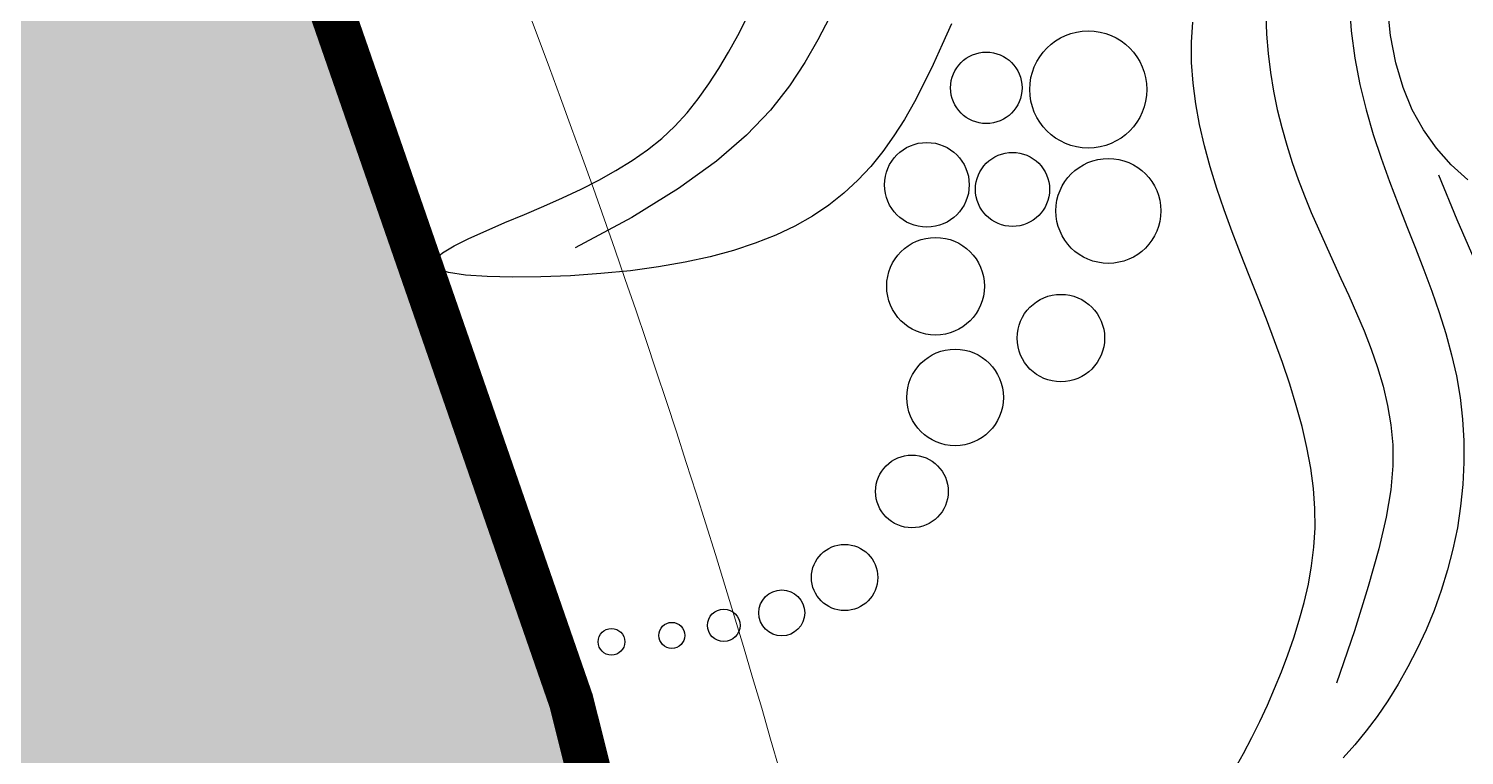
# Model space of a CAD drawing. Header units: millimetres. Extents: x -1030105 to 906887, y -616134 to 1220667.
# Drawn here: x -104047 to -102447, y 538696 to 539505 of the extents above; entities that cross this region are included whole.
import ezdxf

# ---------------------------------------------------------------- set-up
doc = ezdxf.new("R2010")
doc.units = ezdxf.units.MM
doc.header["$MEASUREMENT"] = 0
doc.linetypes.add('DASHED', pattern=[0.75, 0.5, -0.25])
doc.layers.add('A-Furniture', color=143, linetype='Continuous')
doc.layers.add('A-Tree', color=98, linetype='Continuous')
doc.layers.add('A-Wall', color=6, linetype='Continuous', lineweight=9)

# ---------------------------------------------------------------- blocks, each defined once
blk = doc.blocks.new('FUR')
at = {"layer": 'A-Furniture'}
blk.add_spline([(-46363.2046159654, 38182.85801342491), (-48352.45049999998, 38723.47072861483), (-50738.45049999998, 38177.97072861483), (-51361.95049999998, 36516.97072861483), (-50932.45049999998, 34079.47072861483), (-50064.45049999998, 32040.47072861483), (-50421.45049999998, 30984.47072861483), (-51847.95049999998, 29642.97072861483), (-52520.45049999998, 28301.97072861483), (-51538.45049999998, 26725.97072861483), (-50124.45049999998, 25889.47072861483), (-50094.95049999998, 24970.97072861483), (-52639.45049999998, 24598.97072861483), (-55764.95049999998, 24190.97072861483), (-58101.45049999998, 22242.47072861483), (-58906.45049999998, 18981.47072861483), (-56698.45049999998, 16186.47072861483), (-53354.95049999998, 16334.47072861483), (-51777.45049999998, 19442.47072861483), (-50750.45049999998, 19799.47072861483), (-49707.95049999998, 18980.47072861483), (-48063.95049999998, 17525.97072861483), (-44521.95049999998, 19754.47072861483), (-45333.45049999998, 23058.97072861483), (-45063.45049999998, 25559.47072861483), (-44006.95049999998, 26674.97072861483), (-42619.95049999998, 29779.47072861483), (-44288.45049999998, 31022.47072861483), (-44768.45049999998, 31763.97072861483), (-44666.95049999998, 32855.97072861483), (-43949.45049999998, 34829.47072861483), (-44667.45049999998, 36917.97072861483), (-46363.20461596519, 38182.85801342502)], degree=3, dxfattribs=at)
blk = doc.blocks.new('CAY8')
at = {"color": 0, "linetype": 'ByBlock'}
for p, q in [((512.7601489992176, 115.9315584857559), (504.7824021252618, 111.9810185461702)), ((448.134710399574, 108.4546088951483), (436.7668489099979, 111.6315829497125)), ((458.9185650939053, 106.4215029772186), (448.134710399574, 108.4546088951483)), ((496.4855658846882, 108.9183342711131), (487.8102021691684, 106.7872731189218)), ((504.7824021252618, 111.9810185461702), (496.4855658846882, 108.9183342711131)), ((469.0861398816141, 105.495090013801), (458.9185650939053, 106.4215029772186)), ((478.6968728704396, 105.6316025468859), (469.0861398816141, 105.495090013801)), ((487.8102021691684, 106.7872731189218), (478.6968728704396, 105.6316025468859)), ((506.5968319542317, 105.7868754246101), (525.7875278233714, 106.0057130281293)), ((525.7875278233714, 106.0057130281293), (542.6976775248131, 106.6372158514368)), ((429.9166363677232, 98.00899695863518), (440.6601012507908, 94.58239201935248)), ((440.6601012507908, 94.58239201935248), (451.2844114138661, 91.9407090769837)), ((451.2844114138661, 91.9407090769837), (461.7366636987081, 89.95553905538145)), ((461.7366636987081, 89.95553905538145), (472.0199863781327, 88.53309439447366)), ((472.0199863781327, 88.53309439447366), (482.1375077257417, 87.57958753353341)), ((482.1375077257417, 87.57958753353341), (492.0923560155297, 87.00123091301248)), ((492.0923560155297, 87.00123091301248), (501.8876595198544, 86.70423697283877)), ((501.8876595198544, 86.70423697283877), (511.5265465127104, 86.59481815261279)), ((511.5265465127104, 86.59481815261279), (521.012145267372, 86.5791868928518)), ((521.012145267372, 86.5791868928518), (530.3481054702952, 86.56876605283651)), ((530.3481054702952, 86.56876605283651), (539.5401624579117, 86.49582017246757)), ((539.5401624579117, 86.49582017246757), (548.5945729805553, 86.29782421243908)), ((548.5945729805553, 86.29782421243908), (557.5175937874465, 85.91225313206996)), ((557.5175937874465, 85.91225313206996), (566.3154816289189, 85.27658189172689)), ((566.3154816289189, 85.27658189172689), (574.9944932542585, 84.32828545105622)), ((574.9944932542585, 84.32828545105622), (583.560885413799, 83.00483876996623)), ((583.560885413799, 83.00483876996623), (592.020914856761, 81.24371680849617)), ((592.020914856761, 81.24371680849617), (600.3756244344568, 78.99698369736325)), ((600.3756244344568, 78.99698369736325), (608.6052014014585, 76.27506025281218)), ((608.6052014014585, 76.27506025281218), (616.6846191144305, 73.10295646097984)), ((616.6846191144305, 73.10295646097984), (624.5888509292508, 69.5056823083305)), ((624.5888509292508, 69.5056823083305), (632.2928702020599, 65.50824778145943)), ((422.1982963301289, 65.43425576060145), (429.4607008244657, 62.81133073821002)), ((429.4607008244657, 62.81133073821002), (436.791928449953, 60.55105074160565)), ((632.2928702020599, 65.50824778145943), (639.7716502886051, 61.13566286689638)), ((436.791928449953, 60.55105074160565), (444.163824289195, 58.63465831797112)), ((444.163824289195, 58.63465831797112), (451.5482334250573, 57.04339601429274)), ((639.7716502886051, 61.13566286689638), (647.0001645456814, 56.41293755117113)), ((451.5482334250573, 57.04339601429274), (458.9170009403406, 55.75850637755684)), ((458.9170009403406, 55.75850637755684), (466.2419719171903, 54.76123195429136)), ((466.2419719171903, 54.76123195429136), (473.4949914392582, 54.03281529174455)), ((473.4949914392582, 54.03281529174455), (480.6578109397615, 53.55241474976538)), ((480.6578109397615, 53.55241474976538), (487.7518072587573, 53.29085193978426)), ((487.7518072587573, 53.29085193978426), (494.8082635864575, 53.21686428701105)), ((494.8082635864575, 53.21686428701105), (501.8584631135982, 53.29918921586977)), ((501.8584631135982, 53.29918921586977), (508.9336890305221, 53.50656415098092)), ((508.9336890305221, 53.50656415098092), (516.0652245287511, 53.80772651761981)), ((516.0652245287511, 53.80772651761981), (523.2843527981695, 54.17141374007952)), ((523.2843527981695, 54.17141374007952), (530.6223570299717, 54.56636324311148)), ((530.6223570299717, 54.56636324311148), (538.1000926924189, 54.95453892412661)), ((538.1000926924189, 54.95453892412661), (545.6967043680652, 55.27081057123905)), ((545.6967043680652, 55.27081057123905), (553.380908916728, 55.44327444627015)), ((553.380908916728, 55.44327444627015), (561.1214231981594, 55.40002680946964)), ((561.1214231981594, 55.40002680946964), (568.8869640731591, 55.06916392200401)), ((568.8869640731591, 55.06916392200401), (576.6462484009553, 54.37878204497429)), ((576.6462484009553, 54.37878204497429), (584.3679930420203, 53.25697743987439)), ((584.3679930420203, 53.25697743987439), (592.020914856761, 51.63184636701953)), ((592.020914856761, 51.63184636701953), (599.6373399369932, 49.39605422449131)), ((647.0001645456814, 56.41293755117113), (653.9533863285778, 51.36508182120633)), ((653.9533863285778, 51.36508182120633), (660.6083745520609, 46.02023193248351)), ((599.6373399369932, 49.39605422449131), (607.5040313038353, 46.30054295619811)), ((607.5040313038353, 46.30054295619811), (615.9713612101423, 42.06082364263602)), ((660.6083745520609, 46.02023193248351), (666.9505303616697, 40.41902922185727)), ((615.9713612101423, 42.06082364263602), (625.3897019096203, 36.39240736475949)), ((666.9505303616697, 40.41902922185727), (672.9673404604564, 34.60524129336591)), ((421.4897308444288, 33.88307207213256), (414.2466177419283, 37.29589706149454)), ((625.3897019096203, 36.39240736475949), (636.1094256544038, 29.01080520345749)), ((672.9673404604564, 34.60524129336591), (678.646291551735, 28.62263575360157)), ((429.0081363704248, 30.95794259401919), (421.4897308444288, 33.88307207213256)), ((436.7893209720878, 28.48924601516956), (429.0081363704248, 30.95794259401919)), ((636.1094256544038, 29.01080520345749), (648.480904698461, 19.63152823850578)), ((678.646291551735, 28.62263575360157), (683.9748703394089, 22.51498020712643)), ((444.82077130172, 26.44571972372978), (436.7893209720878, 28.48924601516956)), ((453.089974012737, 24.79610110699468), (444.82077130172, 26.44571972372978)), ((461.5844157569827, 23.50912755311037), (453.089974012737, 24.79610110699468)), ((470.2915831880036, 22.553536450092), (461.5844157569827, 23.50912755311037)), ((479.1947918843962, 21.89389687893163), (470.2915831880036, 22.553536450092)), ((488.2606731315045, 21.4781046956723), (479.1947918843962, 21.89389687893163)), ((497.4516871415562, 21.24988744776238), (488.2606731315045, 21.4781046956723)), ((506.7302941261241, 21.15297268487666), (497.4516871415562, 21.24988744776238)), ((516.0589542971084, 21.13108795518383), (506.7302941261241, 21.15297268487666)), ((525.4001278657543, 21.12796080750741), (516.0589542971084, 21.13108795518383)), ((534.716275044224, 21.08731879047446), (525.4001278657543, 21.12796080750741)), ((543.9698560446795, 20.95288945251559), (534.716275044224, 21.08731879047446)), ((553.1243738276553, 20.67152656995495), (543.9698560446795, 20.95288945251559)), ((562.1475023521507, 20.20258882486269), (553.1243738276553, 20.67152656995495)), ((571.0079583255374, 19.50856112694055), (562.1475023521507, 20.20258882486269)), ((579.6744584563003, 18.5519283862177), (571.0079583255374, 19.50856112694055)), ((588.115719451549, 17.29517551206845), (579.6744584563003, 18.5519283862177)), ((596.3004580194411, 15.70078741419456), (588.115719451549, 17.29517551206845)), ((648.480904698461, 19.63152823850578), (662.8545112940574, 7.970087551513643)), ((683.9748703394089, 22.51498020712643), (688.9405635263993, 16.32604225968134)), ((604.1973908680684, 13.73124900269067), (596.3004580194411, 15.70078741419456)), ((611.7752347048681, 11.34904518647272), (604.1973908680684, 13.73124900269067)), ((688.9405635263993, 16.32604225968134), (693.5308578166096, 10.09958951661429)), ((619.012091218452, 8.53020798578109), (611.7752347048681, 11.34904518647272)), ((625.9236020216067, 5.304957859016213), (619.012091218452, 8.53020798578109)), ((662.8545112940574, 7.970087551513643), (679.580617695161, -6.258005777743165)), ((693.5308578166096, 10.09958951661429), (697.7332399130264, 3.879389582880322)), ((632.5347937070492, 1.717062374593297), (625.9236020216067, 5.304957859016213)), ((638.8706928684132, -2.189710898941485), (632.5347937070492, 1.717062374593297)), ((697.7332399130264, 3.879389582880322), (701.543538717453, -2.305379137169439)), ((644.9563260979576, -6.371594392976476), (638.8706928684132, -2.189710898941485)), ((701.543538717453, -2.305379137169439), (704.990951921196, -8.483895047493206)), ((650.8167199897744, -10.78482053876905), (644.9563260979576, -6.371594392976476)), ((656.4769011361877, -15.38562176764208), (650.8167199897744, -10.78482053876905)), ((704.990951921196, -8.483895047493206), (708.1130194145098, -14.69992575343895)), ((661.961896130766, -20.13023051157325), (656.4769011361877, -15.38562176764208)), ((667.2936032423986, -24.98321588220097), (661.961896130766, -20.13023051157325)), ((672.4814074436163, -29.94249371399746), (667.2936032423986, -24.98321588220097)), ((677.5315653824018, -35.01431652247084), (672.4814074436163, -29.94249371399746)), ((682.4503337074584, -40.20493682214692), (677.5315653824018, -35.01431652247084)), ((687.2439690670308, -45.52060712820639), (682.4503337074584, -40.20493682214692)), ((691.9187281089708, -50.967579955568), (687.2439690670308, -45.52060712820639)), ((696.480867482047, -56.55210781980531), (691.9187281089708, -50.967579955568)), ((379.561845219594, -52.14305514356784), (385.840913158785, -58.55604081966703)), ((385.840913158785, -58.55604081966703), (391.8791001388181, -64.83147136727894)), ((391.8791001388181, -64.83147136727894), (397.6232246499076, -71.0318717707687)), ((397.6232246499076, -71.0318717707687), (403.0201051812201, -77.21976701554922)), ((403.0201051812201, -77.21976701554922), (408.0222954833753, -83.45351376403232)), ((408.0222954833753, -83.45351376403232), (412.6052903506443, -89.77479539212618)), ((412.6052903506443, -89.77479539212618), (416.7503198381619, -96.22112695241049)), ((359.4279510451615, -96.29876317023263), (365.9140097651853, -103.8971190093926)), ((416.7503198381619, -96.22112695241049), (420.43861400067, -102.830023499233)), ((365.9140097651853, -103.8971190093926), (372.4110176195554, -112.009743078901)), ((420.43861400067, -102.830023499233), (423.6514028940237, -109.6390000860247)), ((372.4110176195554, -112.009743078901), (378.7985341290205, -121.0790000548059)), ((423.6514028940237, -109.6390000860247), (426.3699165729649, -116.6855717658891)), ((426.3699165729649, -116.6855717658891), (428.575385092694, -124.0072535926502)), ((378.7985341290205, -121.0790000548059), (384.9420413554344, -131.6113427910295)), ((428.575385092694, -124.0072535926502), (430.2490385082147, -131.6415606193459)), ((352.5936055708607, -132.8003590267017), (347.4944372204209, -126.8396384863572)), ((357.4550212870181, -138.7110596303955), (352.5936055708607, -132.8003590267017)), ((384.9420413554344, -131.6113427910295), (390.7070213606512, -144.1132241417563)), ((430.2490385082147, -131.6415606193459), (431.3752351990788, -139.6228816485291)), ((362.0411444782458, -144.6217603078239), (357.4550212870181, -138.7110596303955)), ((431.3752351990788, -139.6228816485291), (431.9508468413278, -147.9731004767509)), ((366.3144352551408, -150.5824810691756), (362.0411444782458, -144.6217603078239)), ((390.7070213606512, -144.1132241417563), (395.9589562065903, -159.0910969608431)), ((431.9508468413278, -147.9731004767509), (431.9758734344377, -156.7109746490296)), ((370.237353728824, -156.6432419239845), (366.3144352551408, -150.5824810691756)), ((373.7723600083209, -162.8540628821775), (370.237353728824, -156.6432419239845)), ((395.9589562065903, -159.0910969608431), (400.5633279555641, -177.0514141016229)), ((431.9758734344377, -156.7109746490296), (431.4503149786051, -165.8552617106452)), ((376.8819142050797, -169.2649639540086), (373.7723600083209, -162.8540628821775)), ((379.5284764288463, -175.925965149012), (376.8819142050797, -169.2649639540086)), ((431.4503149786051, -165.8552617106452), (430.3741714736989, -175.4247192066814)), ((381.6901484105347, -182.8745814775957), (379.5284764288463, -175.925965149012)), ((430.3741714736989, -175.4247192066814), (428.7474429201775, -185.4381046818944)), ((400.5633279555641, -177.0514141016229), (404.3856186690336, -198.5006284188039)), ((383.407598364096, -190.0983079535345), (381.6901484105347, -182.8745814775957)), ((428.7474429201775, -185.4381046818944), (426.5701293179754, -195.9141756822191)), ((384.7371361242567, -197.5721345893817), (383.407598364096, -190.0983079535345)), ((385.7350715252851, -205.2710513987386), (384.7371361242567, -197.5721345893817)), ((404.3856186690336, -198.5006284188039), (407.291310408853, -223.9451927653918)), ((426.5701293179754, -195.9141756822191), (423.8422306667653, -206.8716897524773)), ((386.4577144018422, -213.1700483954028), (385.7350715252851, -205.2710513987386)), ((423.8422306667653, -206.8716897524773), (420.5887735597225, -218.2585427049034)), ((386.961374588851, -221.2441155928445), (386.4577144018422, -213.1700483954028)), ((387.3023619202522, -229.4682430042067), (386.961374588851, -221.2441155928445)), ((420.5887735597225, -218.2585427049034), (416.9348909622659, -229.739183419877)), ((387.5369862306416, -237.8174206428284), (387.3023619202522, -229.4682430042067)), ((416.9348909622659, -229.739183419877), (413.0307424338407, -240.9071990453867)), ((387.7267712288176, -246.2114080524316), (387.5369862306416, -237.8174206428284)), ((413.0307424338407, -240.9071990453867), (409.0264875327139, -251.3561767281772)), ((387.9540961162656, -254.3490428971545), (387.7267712288176, -246.2114080524316)), ((388.3065539695908, -261.8739323716491), (387.9540961162656, -254.3490428971545)), ((409.0264875327139, -251.3561767281772), (405.0722858179379, -260.6797036170228)), ((388.8717378644815, -268.4296836701087), (388.3065539695908, -261.8739323716491)), ((405.0722858179379, -260.6797036170228), (401.3182968481724, -268.4713668582099)), ((389.7372408767569, -273.6599039869234), (388.8717378644815, -268.4296836701087)), ((390.9906560827603, -277.2082005162865), (389.7372408767569, -273.6599039869234)), ((401.3182968481724, -268.4713668582099), (397.91468018247, -274.3247536005128)), ((392.7195765582455, -278.7181804529155), (390.9906560827603, -277.2082005162865)), ((395.0115953794248, -277.8334509907418), (392.7195765582455, -278.7181804529155)), ((397.91468018247, -274.3247536005128), (395.0115953794248, -277.8334509907418))]:
    blk.add_line(p, q, dxfattribs=at)
for centre, radius in [((423.830637969173, -11.16432346706097), 23.27999257596779), ((471.6418227862905, -21.49502332636439), 20.86410866022382), ((408.3242859889888, -48.61314346136896), 14.20473588090774), ((449.6745146317426, -53.77849339121713), 14.72419676962489), ((511.6998446044472, -57.65251055340741), 17.37954461395085), ((435.4603694760899, -84.77061182880243), 16.83705964930526), ((474.2262104527636, -96.39266331537328), 19.41314046695245), ((518.1608007788109, -105.4320304070188), 19.19855683043559), ((546.5890910904436, -135.1328160773392), 14.43790307745188), ((568.5563992446641, -172.5816360717126), 13.16945528490697), ((572.4329677525548, -200.9910889743751), 9.131262557783701), ((568.5563992446641, -224.2351730879072), 6.458236968624959), ((564.6798047540524, -244.8965916661891), 5.165368789029579), ((558.2188225969676, -268.1406946390034), 5.324531751637381)]:
    blk.add_circle(centre, radius, dxfattribs=at)
blk = doc.blocks.new('CÂY')
at = {"layer": 'A-Tree', "color": 8, "ltscale": 10, "xscale": 2.803183510899544, "yscale": 2.803183510899544, "zscale": 2.803183510899544, "rotation": 291.5900284977349}
blk.add_blockref('CAY8', (-14080.81903366841, 31442.20638796233), dxfattribs=at)
blk = doc.blocks.new('BỐ TRÍ LAY OUT')
at = {"layer": 'A-Furniture', "color": 3}
for name, p in [('CÂY', (4286.75486311756, 4469.288343299762)), ('FUR', (48783.7433631176, 18654.71482977469))]:
    blk.add_blockref(name, p, dxfattribs=at)
blk = doc.blocks.new('TƯỜNG KIẾN TRÚC')
at = {"color": 0}
blk.add_lwpolyline([(-59109.45050007258, -10951.41178502212, 0.3007712608834658), (-59433.48834112042, -20977.9515451272, -0.1109267746102993), (-58324.95049999893, -25392.9117849312, 0.2744959358900485), (-54764.67693125011, -30745.50201954215), (-54870.07724847212, -30916.70735113195, -0.2737434813125313), (-58524.82350961678, -25400.4982577007, 0.110781498324218), (-59608.28799956816, -21075.5089369925, -0.3003100924078351), (-59276.732707736, -10841.56509468262, 0.1203599662711941), (-56712.10026304639, -2725.501215154189, -0.428868107866043), (-44402.02985209874, 7806.991538148141), (-44422.95049881186, 7608.088214958785, 0.4288927192910423), (-56512.45050001712, -2737.411785252159, -0.1204783687929575)], format="xyb", close=True, dxfattribs=at)
blk = doc.blocks.new('KIẾN TRÚC')
h = blk.add_hatch(color=9)
h.dxf.hatch_style = 1
edge = h.paths.add_edge_path(flags=16)
edge.add_line((62281.95049999998, 27412.02927138517), (55232.82389649404, 27412.02927138505))
edge.add_arc((32545.50878812408, 30716.66293956665), 22926.72829924391, 284.53695158247865, 351.7125813344091, ccw=False)
edge.add_line((38300.21700792988, 8523.911784915952), (13217.51784992669, 8523.911784910597))
edge.add_arc((23753.10182550838, 24110.84943410289), 18813.58963585476, 227.7677182561868, 235.9442986410003, ccw=False)
edge.add_arc((7788.819823088517, 12733.3910908635), 4187.039666959467, 236.0590124962323, 322.4360737019827, ccw=False)
edge.add_arc((13873.5970987339, 18503.25729619298), 12505.26566685072, 190.8327360748526, 227.6605687844487, ccw=False)
edge.add_arc((25477.52443721271, 20792.18331255531), 24332.69085544715, 180.6832153365221, 190.991126688788, ccw=False)
edge.add_arc((3282.93561756362, 20557.21277457592), 2137.084471138149, 101.08076224722828, 181.479400931386, ccw=False)
edge.add_line((2872.204064266523, 22654.45611475036), (4986.06665855035, 23013.11448664329))
edge.add_arc((28039.69241930227, 24288.4119512235), 23088.87273861522, 153.2014320220877, 183.1663029992741, ccw=False)
edge.add_arc((10232.26976538847, 40544.64471371844), 6483.106001901682, 182.8401094538115, 244.3962742115525, ccw=False)
edge.add_arc((-6425.00274742386, 39970.86676714511), 10185.26120742048, 1.420812516492314, 26.70695635716553)
edge.add_arc((10590.58143904217, 49414.25633883046), 9292.69259551461, 144.7133172211654, 211.5754885360199, ccw=False)
edge.add_arc((-12326.15115191392, 64090.21360378864), 17935.64217367859, 328.7375359512051, 356.1899532233969)
edge.add_arc((16735.32676788772, 62308.59922571364), 11181.04393981935, 84.1243873636841, 176.9761863570094, ccw=False)
edge.add_arc((20708.98128665387, 99752.52490135818), 26473.21942281876, 263.8653720447036, 288.4869561324928)
edge.add_arc((35667.35201082098, 54479.70646712999), 21207.13938727637, 73.35106851793267, 108.03023985438841, ccw=False)
edge.add_arc((44765.46109434243, 84516.17499720305), 10177.42256554817, 252.7258710955127, 285.7130125077479)
edge.add_arc((49658.99676799333, 68415.98596348311), 6655.601145545619, 49.49953772748103, 108.7311152981473, ccw=False)
edge.add_arc((48035.04809900769, 66009.84854850778), 9545.540963997893, -2.328829575281418, 51.46764420018991, ccw=False)
edge.add_line((57572.70516659174, 65621.96975748474), (49483.50000000001, 65623.9117849106))
edge.add_line((49483.50000000001, 65623.9117849106), (62281.95049999965, 65623.9117849191))
edge.add_line((62281.95049999965, 65623.9117849191), (62281.95049999998, 27412.02927138517))
h.paths.add_polyline_path([(0, 77895.5), (64428.50000000001, 77895.5), (64428.50000000001, -0.577250000089407), (-1.792749999687658, 0.577250000089407)])
at = {"layer": 'A-Wall'}
blk.add_blockref('TƯỜNG KIẾN TRÚC', (62285.79396247002, 65615.61311326921), dxfattribs=at)

msp = doc.modelspace()

# ---------------------------------------------------------------- linework, layer by layer
at = {"color": 1, "linetype": 'DASHED', "ltscale": 1000, "const_width": 50}
msp.add_lwpolyline([(-95670.36382637039, 506057.7127576224, -0.1976179126471055), (-98776.4909959755, 504407.8530505756, -0.1933850795687879), (-101327.4665850348, 505136.2682151492, -0.1620892894414481), (-105187.3251048478, 512029.4862030041, -0.0450071005246337), (-105631.9365025142, 516378.5384931223, -0.3659412979444954), (-103906.2959357335, 518530.9561147504), (-101743.9030274843, 518897.8486090698, -0.1357393945070406), (-99338.88206733699, 530570.340333024, -0.2750178852905023), (-103021.3730096331, 536099.9135275302, 0.1107814983251507), (-104104.8374997806, 540424.9028483479, -0.3003100923854334), (-103773.2822078853, 550658.8466900261, 0.1203599662960986), (-101208.6497629923, 558774.9105705839, -0.4288681078624456), (-88898.57935298752, 569307.4033231586, 0.107847157214301), (-77675.15854412533, 570521.9329957211, -0.1524819869208155), (-65035.16077594279, 570674.3053047663, 0.1449358142641596), (-59256.79872041271, 570595.5800135372, -0.2643588036035894), (-52796.99522499467, 569353.4099046133, -0.2237263001650759), (-49205.79483340826, 561498.4697574847), (-44496.54950000049, 561500.4117849191), (-44496.54950000002, 523288.5292713851), (-51545.67610350606, 523288.5292713851, -0.3011393681377011), (-68478.28299209109, 504400.4117849106), (-93560.98215007345, 504400.4117849106, -0.03627546227429911), (-95670.36382637039, 506057.7127576224)], format="xyb", dxfattribs=at)

# ---------------------------------------------------------------- block references
at = {"color": 3}
for name, p in [('KIẾN TRÚC', (-106778.5, 495876.5)), ('BỐ TRÍ LAY OUT', (-93480.29286311776, 504642.1131132607))]:
    msp.add_blockref(name, p, dxfattribs=at)

doc.saveas('drawing.dxf')
